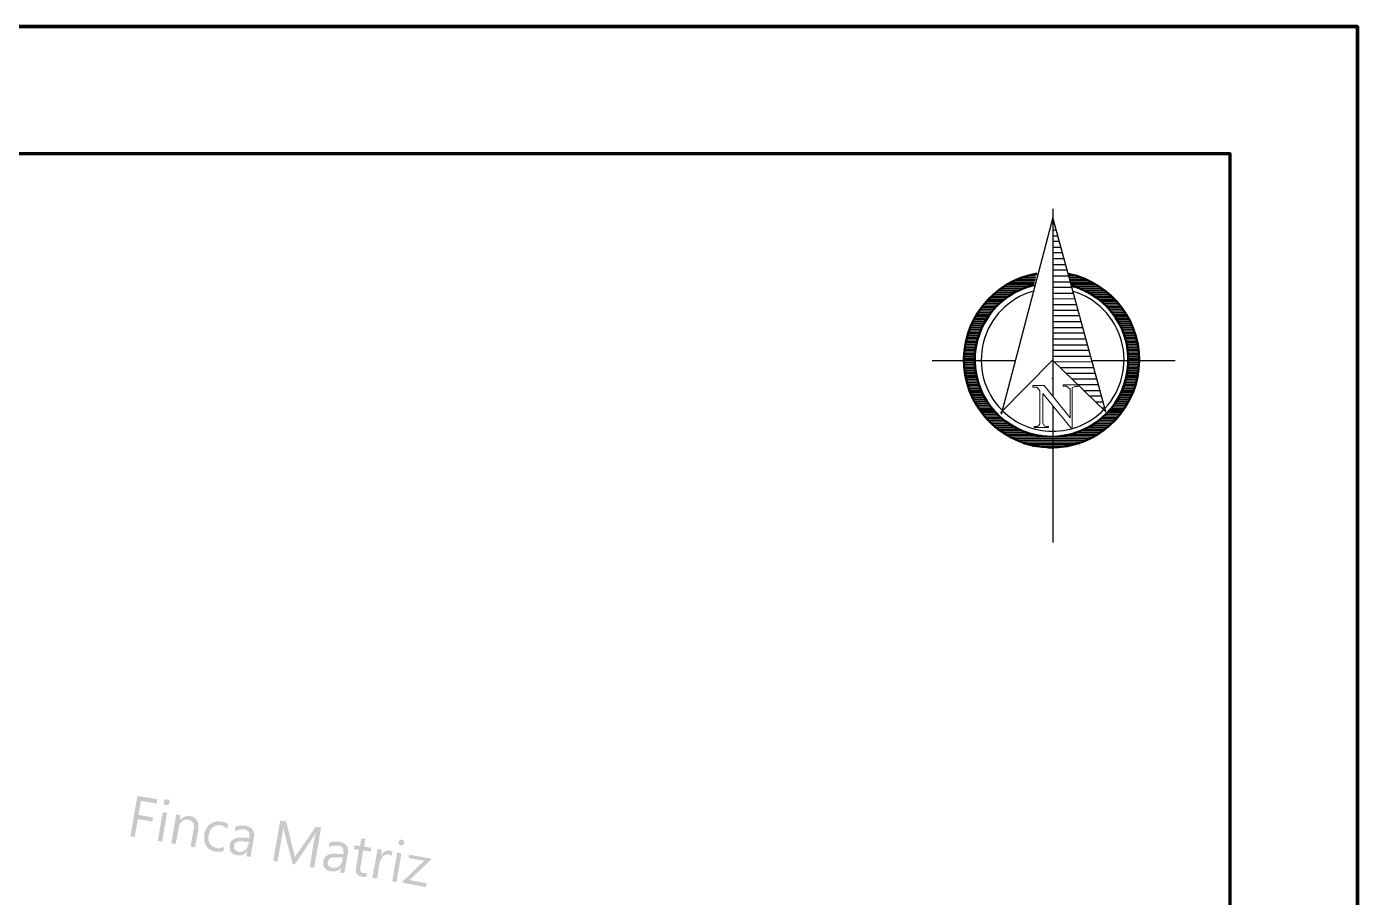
# Model space of a CAD drawing. Header units: millimetres. Extents: x 2402 to 2489, y 1845 to 1977.
# Drawn here: x 2446.82 to 2488.66, y 1949.22 to 1976.6 of the extents above; entities that cross this region are included whole.
import ezdxf

# ---------------------------------------------------------------- set-up
doc = ezdxf.new("R2010")
doc.units = ezdxf.units.MM
doc.layers.add('PDF_0', color=7, linetype='Continuous')

msp = doc.modelspace()

# ---------------------------------------------------------------- hatches: boundary and pattern name
at = {"layer": 'PDF_0', "transparency": 33554559}
for points in [[(2479.119, 1970.549), (2479.103, 1970.566), (2479.086, 1970.583), (2479.069, 1970.566), (2479.052, 1970.549), (2479.069, 1970.533), (2479.086, 1970.516), (2479.103, 1970.533)], [(2450.911, 1952.17), (2450.419, 1952.255), (2450.335, 1951.815), (2450.792, 1951.73), (2450.775, 1951.611), (2450.318, 1951.679), (2450.216, 1951.12), (2450.081, 1951.137), (2450.301, 1952.408), (2450.928, 1952.306)], [(2452.114, 1950.798), (2451.978, 1950.815), (2452.063, 1951.34), (2452.063, 1951.357), (2452.08, 1951.374), (2452.08, 1951.391), (2452.08, 1951.408), (2452.08, 1951.425), (2452.08, 1951.442), (2452.08, 1951.459), (2452.08, 1951.476), (2452.08, 1951.493), (2452.063, 1951.51), (2452.063, 1951.526), (2452.063, 1951.543), (2452.063, 1951.56), (2452.046, 1951.56), (2452.046, 1951.577), (2452.029, 1951.594), (2452.029, 1951.594), (2452.012, 1951.611), (2452.012, 1951.611), (2451.995, 1951.628), (2451.995, 1951.628), (2451.978, 1951.645), (2451.961, 1951.645), (2451.944, 1951.645), (2451.944, 1951.662), (2451.927, 1951.662), (2451.911, 1951.662), (2451.911, 1951.662), (2451.894, 1951.662), (2451.877, 1951.662), (2451.86, 1951.662), (2451.843, 1951.662), (2451.826, 1951.662), (2451.809, 1951.662), (2451.792, 1951.662), (2451.775, 1951.645), (2451.758, 1951.645), (2451.741, 1951.645), (2451.724, 1951.628), (2451.724, 1951.628), (2451.707, 1951.611), (2451.69, 1951.594), (2451.673, 1951.594), (2451.673, 1951.577), (2451.656, 1951.56), (2451.656, 1951.56), (2451.639, 1951.543), (2451.639, 1951.526), (2451.623, 1951.51), (2451.623, 1951.493), (2451.623, 1951.476), (2451.606, 1951.459), (2451.606, 1951.442), (2451.606, 1951.425), (2451.606, 1951.408), (2451.504, 1950.9), (2451.368, 1950.917), (2451.521, 1951.831), (2451.656, 1951.798), (2451.639, 1951.645), (2451.639, 1951.645), (2451.656, 1951.662), (2451.673, 1951.679), (2451.673, 1951.679), (2451.69, 1951.696), (2451.707, 1951.713), (2451.724, 1951.713), (2451.724, 1951.73), (2451.741, 1951.73), (2451.758, 1951.747), (2451.775, 1951.747), (2451.792, 1951.764), (2451.792, 1951.764), (2451.809, 1951.764), (2451.826, 1951.764), (2451.843, 1951.781), (2451.86, 1951.781), (2451.877, 1951.781), (2451.894, 1951.781), (2451.911, 1951.781), (2451.927, 1951.781), (2451.944, 1951.781), (2451.961, 1951.781), (2451.961, 1951.764), (2451.995, 1951.764), (2452.012, 1951.764), (2452.029, 1951.764), (2452.046, 1951.747), (2452.046, 1951.747), (2452.063, 1951.747), (2452.08, 1951.73), (2452.097, 1951.73), (2452.114, 1951.713), (2452.114, 1951.713), (2452.131, 1951.696), (2452.148, 1951.679), (2452.148, 1951.679), (2452.165, 1951.662), (2452.165, 1951.645), (2452.182, 1951.628), (2452.182, 1951.628), (2452.199, 1951.611), (2452.199, 1951.594), (2452.199, 1951.577), (2452.199, 1951.577), (2452.216, 1951.56), (2452.216, 1951.543), (2452.216, 1951.526), (2452.216, 1951.51), (2452.216, 1951.493), (2452.216, 1951.476), (2452.216, 1951.459), (2452.216, 1951.442), (2452.216, 1951.425), (2452.216, 1951.408), (2452.216, 1951.391), (2452.216, 1951.357), (2452.216, 1951.34)], [(2453.012, 1950.679), (2452.995, 1950.679), (2452.978, 1950.679), (2452.961, 1950.662), (2452.944, 1950.662), (2452.927, 1950.662), (2452.91, 1950.662), (2452.893, 1950.662), (2452.876, 1950.662), (2452.859, 1950.662), (2452.842, 1950.645), (2452.826, 1950.645), (2452.809, 1950.662), (2452.792, 1950.662), (2452.775, 1950.662), (2452.758, 1950.662), (2452.758, 1950.662), (2452.741, 1950.662), (2452.724, 1950.662), (2452.707, 1950.679), (2452.69, 1950.679), (2452.673, 1950.679), (2452.656, 1950.696), (2452.639, 1950.696), (2452.622, 1950.696), (2452.605, 1950.713), (2452.588, 1950.713), (2452.588, 1950.73), (2452.571, 1950.73), (2452.554, 1950.747), (2452.537, 1950.747), (2452.537, 1950.764), (2452.521, 1950.781), (2452.504, 1950.781), (2452.504, 1950.798), (2452.487, 1950.815), (2452.47, 1950.832), (2452.47, 1950.832), (2452.47, 1950.849), (2452.453, 1950.849), (2452.453, 1950.866), (2452.436, 1950.883), (2452.436, 1950.9), (2452.436, 1950.917), (2452.419, 1950.933), (2452.419, 1950.933), (2452.419, 1950.95), (2452.402, 1950.967), (2452.402, 1950.984), (2452.402, 1951.001), (2452.402, 1951.018), (2452.402, 1951.035), (2452.402, 1951.052), (2452.402, 1951.069), (2452.402, 1951.086), (2452.402, 1951.103), (2452.402, 1951.12), (2452.402, 1951.137), (2452.402, 1951.154), (2452.402, 1951.171), (2452.402, 1951.188), (2452.402, 1951.205), (2452.419, 1951.221), (2452.419, 1951.238), (2452.419, 1951.255), (2452.419, 1951.272), (2452.436, 1951.289), (2452.436, 1951.306), (2452.436, 1951.323), (2452.453, 1951.34), (2452.453, 1951.357), (2452.47, 1951.374), (2452.47, 1951.391), (2452.47, 1951.391), (2452.487, 1951.408), (2452.504, 1951.425), (2452.504, 1951.442), (2452.521, 1951.442), (2452.521, 1951.459), (2452.537, 1951.476), (2452.537, 1951.493), (2452.554, 1951.493), (2452.571, 1951.51), (2452.588, 1951.51), (2452.588, 1951.526), (2452.605, 1951.526), (2452.622, 1951.543), (2452.639, 1951.543), (2452.639, 1951.56), (2452.656, 1951.56), (2452.673, 1951.577), (2452.69, 1951.577), (2452.707, 1951.577), (2452.724, 1951.594), (2452.741, 1951.594), (2452.758, 1951.594), (2452.758, 1951.594), (2452.775, 1951.611), (2452.792, 1951.611), (2452.809, 1951.611), (2452.826, 1951.611), (2452.842, 1951.611), (2452.859, 1951.611), (2452.876, 1951.611), (2452.893, 1951.611), (2452.91, 1951.611), (2452.927, 1951.611), (2452.961, 1951.594), (2452.961, 1951.594), (2452.978, 1951.594), (2452.995, 1951.594), (2453.012, 1951.594), (2453.029, 1951.577), (2453.046, 1951.577), (2453.063, 1951.577), (2453.08, 1951.56), (2453.08, 1951.56), (2453.097, 1951.56), (2453.114, 1951.543), (2453.131, 1951.543), (2453.147, 1951.526), (2453.147, 1951.526), (2453.131, 1951.374), (2453.114, 1951.391), (2453.097, 1951.408), (2453.097, 1951.408), (2453.08, 1951.425), (2453.063, 1951.425), (2453.046, 1951.442), (2453.029, 1951.442), (2453.029, 1951.459), (2453.012, 1951.459), (2452.995, 1951.476), (2452.978, 1951.476), (2452.961, 1951.476), (2452.944, 1951.476), (2452.927, 1951.493), (2452.927, 1951.493), (2452.91, 1951.493), (2452.893, 1951.493), (2452.876, 1951.493), (2452.859, 1951.493), (2452.842, 1951.493), (2452.826, 1951.493), (2452.809, 1951.493), (2452.792, 1951.476), (2452.775, 1951.476), (2452.758, 1951.476), (2452.741, 1951.476), (2452.741, 1951.459), (2452.724, 1951.459), (2452.707, 1951.442), (2452.69, 1951.442), (2452.673, 1951.425), (2452.673, 1951.425), (2452.656, 1951.408), (2452.639, 1951.391), (2452.639, 1951.391), (2452.622, 1951.374), (2452.622, 1951.357), (2452.605, 1951.34), (2452.605, 1951.34), (2452.588, 1951.323), (2452.588, 1951.306), (2452.571, 1951.289), (2452.571, 1951.272), (2452.571, 1951.255), (2452.554, 1951.238), (2452.554, 1951.221), (2452.554, 1951.205), (2452.554, 1951.188), (2452.537, 1951.171), (2452.537, 1951.154), (2452.537, 1951.137), (2452.537, 1951.12), (2452.537, 1951.103), (2452.537, 1951.086), (2452.537, 1951.069), (2452.537, 1951.052), (2452.537, 1951.035), (2452.537, 1951.018), (2452.537, 1951.001), (2452.554, 1950.984), (2452.554, 1950.967), (2452.554, 1950.95), (2452.571, 1950.95), (2452.571, 1950.933), (2452.571, 1950.917), (2452.588, 1950.9), (2452.588, 1950.9), (2452.605, 1950.883), (2452.605, 1950.866), (2452.622, 1950.849), (2452.639, 1950.849), (2452.656, 1950.832), (2452.656, 1950.832), (2452.673, 1950.815), (2452.69, 1950.815), (2452.707, 1950.798), (2452.724, 1950.798), (2452.741, 1950.798), (2452.758, 1950.781), (2452.775, 1950.781), (2452.792, 1950.781), (2452.792, 1950.781), (2452.809, 1950.764), (2452.826, 1950.764), (2452.842, 1950.764), (2452.859, 1950.764), (2452.876, 1950.764), (2452.893, 1950.764), (2452.91, 1950.781), (2452.927, 1950.781), (2452.944, 1950.781), (2452.961, 1950.781), (2452.978, 1950.781), (2452.995, 1950.798), (2453.012, 1950.798), (2453.029, 1950.815), (2453.029, 1950.815)], [(2455.723, 1950.171), (2455.858, 1951.035), (2455.875, 1951.035), (2455.875, 1951.052), (2455.875, 1951.069), (2455.875, 1951.086), (2455.875, 1951.103), (2455.875, 1951.12), (2455.892, 1951.137), (2455.892, 1951.154), (2455.892, 1951.171), (2455.892, 1951.188), (2455.909, 1951.205), (2455.909, 1951.221), (2455.909, 1951.238), (2455.909, 1951.255), (2455.926, 1951.272), (2455.909, 1951.272), (2455.909, 1951.255), (2455.892, 1951.238), (2455.892, 1951.205), (2455.875, 1951.205), (2455.875, 1951.188), (2455.875, 1951.171), (2455.858, 1951.171), (2455.858, 1951.154), (2455.249, 1950.256), (2455.181, 1950.273), (2454.91, 1951.323), (2454.91, 1951.323), (2454.91, 1951.34), (2454.91, 1951.357), (2454.91, 1951.374), (2454.91, 1951.391), (2454.893, 1951.408), (2454.893, 1951.425), (2454.893, 1951.442), (2454.893, 1951.442), (2454.893, 1951.442), (2454.893, 1951.425), (2454.893, 1951.408), (2454.893, 1951.408), (2454.893, 1951.391), (2454.893, 1951.374), (2454.876, 1951.357), (2454.876, 1951.34), (2454.876, 1951.323), (2454.876, 1951.306), (2454.876, 1951.289), (2454.876, 1951.255), (2454.859, 1951.238), (2454.859, 1951.221), (2454.859, 1951.205), (2454.706, 1950.34), (2454.571, 1950.374), (2454.791, 1951.628), (2454.977, 1951.611), (2455.215, 1950.645), (2455.232, 1950.628), (2455.232, 1950.595), (2455.232, 1950.578), (2455.232, 1950.561), (2455.249, 1950.544), (2455.249, 1950.527), (2455.249, 1950.51), (2455.249, 1950.51), (2455.249, 1950.493), (2455.249, 1950.493), (2455.265, 1950.493), (2455.265, 1950.493), (2455.265, 1950.51), (2455.282, 1950.527), (2455.282, 1950.544), (2455.299, 1950.561), (2455.299, 1950.561), (2455.316, 1950.578), (2455.333, 1950.595), (2455.333, 1950.612), (2455.35, 1950.628), (2455.909, 1951.442), (2456.079, 1951.425), (2455.858, 1950.154)], [(2457.502, 1949.883), (2457.485, 1949.866), (2457.468, 1949.866), (2457.451, 1949.866), (2457.434, 1949.866), (2457.417, 1949.866), (2457.4, 1949.866), (2457.383, 1949.866), (2457.367, 1949.866), (2457.367, 1949.866), (2457.35, 1949.883), (2457.333, 1949.883), (2457.316, 1949.883), (2457.299, 1949.883), (2457.282, 1949.9), (2457.282, 1949.9), (2457.265, 1949.9), (2457.248, 1949.917), (2457.248, 1949.917), (2457.231, 1949.934), (2457.214, 1949.934), (2457.214, 1949.951), (2457.197, 1949.968), (2457.197, 1949.968), (2457.197, 1949.985), (2457.18, 1950.002), (2457.18, 1950.018), (2457.18, 1950.018), (2457.18, 1950.035), (2457.18, 1950.052), (2457.163, 1950.069), (2457.163, 1950.086), (2457.163, 1950.103), (2457.163, 1950.12), (2457.18, 1950.137), (2457.18, 1950.154), (2457.18, 1950.171), (2457.265, 1950.713), (2457.112, 1950.747), (2457.129, 1950.866), (2457.299, 1950.832), (2457.333, 1951.052), (2457.468, 1951.086), (2457.434, 1950.815), (2457.655, 1950.781), (2457.638, 1950.662), (2457.4, 1950.696), (2457.316, 1950.171), (2457.316, 1950.154), (2457.316, 1950.137), (2457.316, 1950.12), (2457.316, 1950.103), (2457.316, 1950.086), (2457.316, 1950.069), (2457.316, 1950.052), (2457.316, 1950.035), (2457.333, 1950.035), (2457.333, 1950.018), (2457.35, 1950.018), (2457.35, 1950.002), (2457.367, 1950.002), (2457.383, 1949.985), (2457.4, 1949.985), (2457.417, 1949.985), (2457.417, 1949.985), (2457.434, 1949.985), (2457.451, 1949.985), (2457.468, 1949.985), (2457.485, 1949.985), (2457.502, 1949.985), (2457.519, 1950.002), (2457.519, 1950.002)], [(2458.298, 1950.527), (2458.281, 1950.527), (2458.265, 1950.544), (2458.265, 1950.544), (2458.248, 1950.544), (2458.231, 1950.561), (2458.214, 1950.561), (2458.18, 1950.561), (2458.18, 1950.561), (2458.163, 1950.578), (2458.146, 1950.561), (2458.129, 1950.561), (2458.112, 1950.561), (2458.095, 1950.561), (2458.078, 1950.544), (2458.061, 1950.544), (2458.061, 1950.544), (2458.044, 1950.527), (2458.027, 1950.51), (2458.01, 1950.51), (2458.01, 1950.493), (2457.993, 1950.476), (2457.993, 1950.476), (2457.977, 1950.459), (2457.977, 1950.442), (2457.96, 1950.425), (2457.96, 1950.408), (2457.943, 1950.391), (2457.943, 1950.391), (2457.943, 1950.374), (2457.926, 1950.357), (2457.926, 1950.34), (2457.926, 1950.323), (2457.909, 1950.29), (2457.909, 1950.273), (2457.909, 1950.273), (2457.841, 1949.815), (2457.688, 1949.832), (2457.858, 1950.747), (2457.993, 1950.713), (2457.96, 1950.527), (2457.96, 1950.527), (2457.977, 1950.544), (2457.977, 1950.561), (2457.993, 1950.578), (2457.993, 1950.595), (2458.01, 1950.595), (2458.027, 1950.612), (2458.027, 1950.628), (2458.044, 1950.628), (2458.061, 1950.645), (2458.061, 1950.645), (2458.078, 1950.662), (2458.095, 1950.662), (2458.112, 1950.679), (2458.129, 1950.679), (2458.146, 1950.679), (2458.163, 1950.696), (2458.18, 1950.696), (2458.197, 1950.696), (2458.214, 1950.696), (2458.231, 1950.696), (2458.231, 1950.696), (2458.248, 1950.679), (2458.265, 1950.679), (2458.281, 1950.679), (2458.298, 1950.679), (2458.315, 1950.662), (2458.315, 1950.662)], [(2459.366, 1949.544), (2458.637, 1949.68), (2458.637, 1949.713), (2459.315, 1950.374), (2458.824, 1950.459), (2458.841, 1950.561), (2459.535, 1950.442), (2459.535, 1950.408), (2458.858, 1949.764), (2459.4, 1949.663)]]:
    msp.add_hatch(color=256, dxfattribs=at).paths.add_polyline_path(points)
h = msp.add_hatch(color=256, dxfattribs=at)
h.paths.add_polyline_path([(2451.131, 1952.221), (2451.131, 1952.238), (2451.148, 1952.255), (2451.148, 1952.272), (2451.165, 1952.289), (2451.165, 1952.289), (2451.182, 1952.289), (2451.199, 1952.306), (2451.216, 1952.306), (2451.233, 1952.306), (2451.233, 1952.306), (2451.25, 1952.306), (2451.267, 1952.289), (2451.284, 1952.289), (2451.284, 1952.272), (2451.301, 1952.272), (2451.301, 1952.255), (2451.318, 1952.238), (2451.318, 1952.221), (2451.318, 1952.204), (2451.318, 1952.204), (2451.301, 1952.187), (2451.301, 1952.17), (2451.284, 1952.153), (2451.284, 1952.136), (2451.267, 1952.136), (2451.267, 1952.136), (2451.25, 1952.12), (2451.233, 1952.12), (2451.216, 1952.12), (2451.199, 1952.12), (2451.182, 1952.12), (2451.165, 1952.136), (2451.165, 1952.136), (2451.148, 1952.153), (2451.148, 1952.153), (2451.131, 1952.17), (2451.131, 1952.187), (2451.131, 1952.204), (2451.131, 1952.221), (2451.131, 1952.221)], flags=0)
h.paths.add_polyline_path([(2450.945, 1951.001), (2451.097, 1951.899), (2451.233, 1951.882), (2451.08, 1950.967)], flags=0)
h = msp.add_hatch(color=256, dxfattribs=at)
h.paths.add_polyline_path([(2453.385, 1951.442), (2453.402, 1951.442), (2453.419, 1951.459), (2453.436, 1951.459), (2453.452, 1951.459), (2453.469, 1951.459), (2453.486, 1951.476), (2453.503, 1951.476), (2453.52, 1951.476), (2453.537, 1951.476), (2453.554, 1951.476), (2453.571, 1951.476), (2453.588, 1951.476), (2453.605, 1951.476), (2453.622, 1951.476), (2453.639, 1951.476), (2453.656, 1951.476), (2453.673, 1951.476), (2453.69, 1951.476), (2453.707, 1951.476), (2453.707, 1951.476), (2453.724, 1951.476), (2453.74, 1951.459), (2453.757, 1951.459), (2453.774, 1951.459), (2453.791, 1951.459), (2453.808, 1951.442), (2453.825, 1951.442), (2453.825, 1951.425), (2453.842, 1951.425), (2453.859, 1951.425), (2453.876, 1951.408), (2453.876, 1951.408), (2453.893, 1951.391), (2453.893, 1951.391), (2453.91, 1951.374), (2453.91, 1951.357), (2453.927, 1951.357), (2453.927, 1951.34), (2453.944, 1951.323), (2453.944, 1951.323), (2453.944, 1951.306), (2453.961, 1951.289), (2453.961, 1951.272), (2453.961, 1951.272), (2453.961, 1951.255), (2453.978, 1951.238), (2453.978, 1951.222), (2453.978, 1951.205), (2453.978, 1951.188), (2453.978, 1951.171), (2453.978, 1951.154), (2453.978, 1951.137), (2453.978, 1951.12), (2453.961, 1951.103), (2453.961, 1951.086), (2453.961, 1951.086), (2453.859, 1950.493), (2453.724, 1950.51), (2453.757, 1950.662), (2453.74, 1950.662), (2453.74, 1950.645), (2453.724, 1950.629), (2453.707, 1950.629), (2453.707, 1950.612), (2453.69, 1950.595), (2453.673, 1950.595), (2453.656, 1950.578), (2453.639, 1950.578), (2453.639, 1950.561), (2453.622, 1950.561), (2453.605, 1950.561), (2453.588, 1950.544), (2453.571, 1950.544), (2453.554, 1950.544), (2453.537, 1950.544), (2453.52, 1950.544), (2453.52, 1950.544), (2453.503, 1950.544), (2453.486, 1950.544), (2453.469, 1950.544), (2453.452, 1950.544), (2453.436, 1950.544), (2453.419, 1950.544), (2453.402, 1950.544), (2453.385, 1950.561), (2453.368, 1950.561), (2453.351, 1950.561), (2453.334, 1950.578), (2453.317, 1950.578), (2453.317, 1950.595), (2453.3, 1950.595), (2453.283, 1950.612), (2453.266, 1950.612), (2453.266, 1950.629), (2453.249, 1950.645), (2453.249, 1950.645), (2453.232, 1950.662), (2453.232, 1950.679), (2453.215, 1950.696), (2453.215, 1950.713), (2453.198, 1950.73), (2453.198, 1950.73), (2453.198, 1950.747), (2453.198, 1950.764), (2453.198, 1950.781), (2453.198, 1950.798), (2453.198, 1950.815), (2453.198, 1950.832), (2453.198, 1950.849), (2453.198, 1950.866), (2453.198, 1950.883), (2453.215, 1950.9), (2453.215, 1950.917), (2453.215, 1950.933), (2453.232, 1950.95), (2453.232, 1950.95), (2453.232, 1950.967), (2453.249, 1950.984), (2453.249, 1950.984), (2453.266, 1951.001), (2453.266, 1951.018), (2453.283, 1951.018), (2453.3, 1951.035), (2453.3, 1951.035), (2453.317, 1951.052), (2453.334, 1951.052), (2453.334, 1951.069), (2453.351, 1951.069), (2453.368, 1951.069), (2453.385, 1951.069), (2453.402, 1951.086), (2453.419, 1951.086), (2453.436, 1951.086), (2453.452, 1951.086), (2453.469, 1951.086), (2453.486, 1951.103), (2453.503, 1951.103), (2453.52, 1951.103), (2453.537, 1951.103), (2453.537, 1951.103), (2453.825, 1951.086), (2453.825, 1951.103), (2453.825, 1951.137), (2453.825, 1951.154), (2453.825, 1951.171), (2453.825, 1951.188), (2453.825, 1951.205), (2453.825, 1951.222), (2453.825, 1951.222), (2453.825, 1951.238), (2453.808, 1951.255), (2453.808, 1951.272), (2453.808, 1951.272), (2453.791, 1951.289), (2453.791, 1951.306), (2453.774, 1951.306), (2453.774, 1951.323), (2453.757, 1951.323), (2453.74, 1951.34), (2453.74, 1951.34), (2453.724, 1951.34), (2453.707, 1951.357), (2453.69, 1951.357), (2453.673, 1951.357), (2453.656, 1951.357), (2453.639, 1951.357), (2453.622, 1951.357), (2453.605, 1951.357), (2453.588, 1951.357), (2453.571, 1951.357), (2453.554, 1951.357), (2453.554, 1951.357), (2453.537, 1951.357), (2453.52, 1951.357), (2453.503, 1951.357), (2453.486, 1951.34), (2453.469, 1951.34), (2453.452, 1951.34), (2453.436, 1951.323), (2453.419, 1951.323), (2453.402, 1951.323), (2453.385, 1951.306), (2453.368, 1951.306), (2453.368, 1951.289)], flags=0)
h.paths.add_polyline_path([(2453.571, 1950.984), (2453.554, 1950.984), (2453.537, 1950.984), (2453.52, 1950.984), (2453.503, 1950.984), (2453.486, 1950.984), (2453.469, 1950.984), (2453.452, 1950.967), (2453.436, 1950.967), (2453.419, 1950.967), (2453.419, 1950.95), (2453.402, 1950.95), (2453.402, 1950.95), (2453.385, 1950.933), (2453.368, 1950.933), (2453.368, 1950.917), (2453.351, 1950.9), (2453.351, 1950.883), (2453.351, 1950.866), (2453.351, 1950.849), (2453.334, 1950.832), (2453.334, 1950.815), (2453.334, 1950.798), (2453.334, 1950.781), (2453.351, 1950.781), (2453.351, 1950.764), (2453.351, 1950.747), (2453.368, 1950.73), (2453.368, 1950.713), (2453.385, 1950.713), (2453.385, 1950.696), (2453.402, 1950.696), (2453.419, 1950.679), (2453.436, 1950.679), (2453.452, 1950.662), (2453.469, 1950.662), (2453.486, 1950.662), (2453.486, 1950.662), (2453.503, 1950.645), (2453.52, 1950.645), (2453.537, 1950.645), (2453.554, 1950.645), (2453.571, 1950.662), (2453.588, 1950.662), (2453.605, 1950.662), (2453.622, 1950.662), (2453.639, 1950.679), (2453.656, 1950.679), (2453.656, 1950.696), (2453.673, 1950.696), (2453.69, 1950.696), (2453.69, 1950.713), (2453.707, 1950.73), (2453.724, 1950.73), (2453.724, 1950.747), (2453.74, 1950.764), (2453.757, 1950.781), (2453.757, 1950.781), (2453.757, 1950.798), (2453.774, 1950.815), (2453.774, 1950.832), (2453.774, 1950.849), (2453.791, 1950.866), (2453.791, 1950.883), (2453.808, 1950.967)], flags=0)
h = msp.add_hatch(color=256, dxfattribs=at)
h.paths.add_polyline_path([(2458.519, 1950.967), (2458.519, 1950.984), (2458.519, 1950.984), (2458.536, 1951.001), (2458.536, 1951.018), (2458.553, 1951.018), (2458.57, 1951.035), (2458.586, 1951.035), (2458.586, 1951.035), (2458.603, 1951.035), (2458.62, 1951.035), (2458.637, 1951.035), (2458.654, 1951.018), (2458.654, 1951.018), (2458.671, 1951.001), (2458.671, 1951.001), (2458.688, 1950.984), (2458.688, 1950.967), (2458.688, 1950.95), (2458.688, 1950.933), (2458.688, 1950.933), (2458.688, 1950.917), (2458.688, 1950.9), (2458.671, 1950.883), (2458.654, 1950.866), (2458.654, 1950.866), (2458.637, 1950.866), (2458.62, 1950.849), (2458.603, 1950.849), (2458.586, 1950.849), (2458.586, 1950.849), (2458.57, 1950.866), (2458.553, 1950.866), (2458.536, 1950.883), (2458.536, 1950.883), (2458.519, 1950.9), (2458.519, 1950.9), (2458.519, 1950.917), (2458.519, 1950.933), (2458.519, 1950.95), (2458.519, 1950.967)], flags=0)
h.paths.add_polyline_path([(2458.315, 1949.73), (2458.468, 1950.628), (2458.603, 1950.612), (2458.451, 1949.697)], flags=0)
h = msp.add_hatch(color=256, dxfattribs=at)
h.paths.add_polyline_path([(2456.333, 1950.933), (2456.35, 1950.933), (2456.367, 1950.95), (2456.384, 1950.95), (2456.401, 1950.95), (2456.418, 1950.95), (2456.435, 1950.967), (2456.452, 1950.967), (2456.468, 1950.967), (2456.485, 1950.967), (2456.502, 1950.967), (2456.519, 1950.967), (2456.536, 1950.967), (2456.553, 1950.967), (2456.57, 1950.967), (2456.587, 1950.967), (2456.604, 1950.967), (2456.621, 1950.967), (2456.638, 1950.967), (2456.655, 1950.967), (2456.655, 1950.967), (2456.672, 1950.967), (2456.689, 1950.95), (2456.706, 1950.95), (2456.723, 1950.95), (2456.74, 1950.95), (2456.757, 1950.933), (2456.773, 1950.933), (2456.79, 1950.933), (2456.79, 1950.917), (2456.807, 1950.917), (2456.824, 1950.9), (2456.824, 1950.9), (2456.841, 1950.883), (2456.858, 1950.883), (2456.858, 1950.866), (2456.875, 1950.866), (2456.875, 1950.849), (2456.875, 1950.832), (2456.892, 1950.832), (2456.892, 1950.815), (2456.909, 1950.798), (2456.909, 1950.781), (2456.909, 1950.781), (2456.909, 1950.764), (2456.926, 1950.747), (2456.926, 1950.73), (2456.926, 1950.713), (2456.926, 1950.696), (2456.926, 1950.679), (2456.926, 1950.662), (2456.926, 1950.645), (2456.926, 1950.628), (2456.926, 1950.612), (2456.926, 1950.595), (2456.909, 1950.578), (2456.909, 1950.578), (2456.807, 1949.985), (2456.672, 1950.002), (2456.706, 1950.154), (2456.689, 1950.154), (2456.689, 1950.137), (2456.672, 1950.12), (2456.655, 1950.12), (2456.655, 1950.103), (2456.638, 1950.086), (2456.621, 1950.086), (2456.604, 1950.069), (2456.604, 1950.069), (2456.587, 1950.052), (2456.57, 1950.052), (2456.553, 1950.052), (2456.536, 1950.035), (2456.519, 1950.035), (2456.502, 1950.035), (2456.502, 1950.035), (2456.485, 1950.035), (2456.468, 1950.035), (2456.452, 1950.035), (2456.435, 1950.035), (2456.418, 1950.035), (2456.401, 1950.035), (2456.384, 1950.035), (2456.367, 1950.035), (2456.35, 1950.052), (2456.333, 1950.052), (2456.316, 1950.052), (2456.299, 1950.069), (2456.282, 1950.069), (2456.282, 1950.069), (2456.265, 1950.086), (2456.248, 1950.086), (2456.231, 1950.103), (2456.231, 1950.12), (2456.214, 1950.12), (2456.197, 1950.137), (2456.197, 1950.137), (2456.18, 1950.154), (2456.18, 1950.171), (2456.163, 1950.188), (2456.163, 1950.205), (2456.147, 1950.222), (2456.147, 1950.239), (2456.147, 1950.239), (2456.147, 1950.256), (2456.147, 1950.273), (2456.147, 1950.29), (2456.147, 1950.307), (2456.147, 1950.323), (2456.147, 1950.34), (2456.147, 1950.357), (2456.147, 1950.374), (2456.163, 1950.391), (2456.163, 1950.408), (2456.163, 1950.425), (2456.18, 1950.442), (2456.18, 1950.442), (2456.18, 1950.459), (2456.197, 1950.476), (2456.197, 1950.493), (2456.214, 1950.493), (2456.214, 1950.51), (2456.231, 1950.51), (2456.248, 1950.527), (2456.248, 1950.527), (2456.265, 1950.544), (2456.282, 1950.544), (2456.299, 1950.561), (2456.299, 1950.561), (2456.316, 1950.561), (2456.333, 1950.578), (2456.35, 1950.578), (2456.367, 1950.578), (2456.384, 1950.578), (2456.401, 1950.578), (2456.418, 1950.595), (2456.435, 1950.595), (2456.452, 1950.595), (2456.468, 1950.595), (2456.485, 1950.595), (2456.502, 1950.595), (2456.773, 1950.578), (2456.773, 1950.595), (2456.773, 1950.628), (2456.773, 1950.645), (2456.773, 1950.662), (2456.773, 1950.679), (2456.773, 1950.696), (2456.773, 1950.713), (2456.773, 1950.73), (2456.773, 1950.73), (2456.773, 1950.747), (2456.757, 1950.764), (2456.757, 1950.781), (2456.74, 1950.781), (2456.74, 1950.798), (2456.723, 1950.798), (2456.723, 1950.815), (2456.706, 1950.815), (2456.689, 1950.832), (2456.689, 1950.832), (2456.672, 1950.832), (2456.655, 1950.849), (2456.638, 1950.849), (2456.621, 1950.849), (2456.604, 1950.849), (2456.587, 1950.849), (2456.57, 1950.849), (2456.553, 1950.849), (2456.536, 1950.849), (2456.536, 1950.849), (2456.519, 1950.849), (2456.502, 1950.849), (2456.485, 1950.849), (2456.468, 1950.849), (2456.452, 1950.849), (2456.435, 1950.849), (2456.418, 1950.832), (2456.401, 1950.832), (2456.384, 1950.832), (2456.367, 1950.815), (2456.35, 1950.815), (2456.333, 1950.798), (2456.316, 1950.798), (2456.316, 1950.781)], flags=0)
h.paths.add_polyline_path([(2456.536, 1950.476), (2456.502, 1950.476), (2456.485, 1950.476), (2456.468, 1950.476), (2456.452, 1950.476), (2456.435, 1950.476), (2456.418, 1950.476), (2456.401, 1950.459), (2456.384, 1950.459), (2456.367, 1950.459), (2456.367, 1950.459), (2456.35, 1950.442), (2456.35, 1950.442), (2456.333, 1950.425), (2456.333, 1950.425), (2456.316, 1950.408), (2456.316, 1950.391), (2456.299, 1950.374), (2456.299, 1950.357), (2456.299, 1950.34), (2456.299, 1950.34), (2456.282, 1950.307), (2456.282, 1950.29), (2456.282, 1950.29), (2456.299, 1950.273), (2456.299, 1950.256), (2456.299, 1950.239), (2456.316, 1950.222), (2456.316, 1950.205), (2456.333, 1950.205), (2456.35, 1950.188), (2456.35, 1950.188), (2456.367, 1950.171), (2456.384, 1950.171), (2456.401, 1950.154), (2456.418, 1950.154), (2456.435, 1950.154), (2456.435, 1950.154), (2456.452, 1950.154), (2456.468, 1950.137), (2456.485, 1950.137), (2456.502, 1950.154), (2456.519, 1950.154), (2456.536, 1950.154), (2456.553, 1950.154), (2456.57, 1950.154), (2456.587, 1950.171), (2456.604, 1950.171), (2456.621, 1950.188), (2456.621, 1950.188), (2456.638, 1950.188), (2456.655, 1950.205), (2456.655, 1950.222), (2456.672, 1950.222), (2456.689, 1950.239), (2456.689, 1950.256), (2456.706, 1950.273), (2456.706, 1950.273), (2456.723, 1950.29), (2456.723, 1950.307), (2456.723, 1950.323), (2456.74, 1950.34), (2456.74, 1950.357), (2456.74, 1950.374), (2456.757, 1950.476)], flags=0)

# ---------------------------------------------------------------- linework, layer by layer
at = {"layer": 'PDF_0', "lineweight": 100}
for points in [[(2402.282, 1844.644), (2402.282, 1976.598), (2488.659, 1976.598), (2488.659, 1844.644), (2402.282, 1844.644), (2488.659, 1844.644), (2488.659, 1976.598), (2402.282, 1976.598)], [(2414.277, 1972.6), (2414.277, 1848.642), (2484.66, 1848.642), (2484.66, 1972.6)]]:
    msp.add_lwpolyline(points, close=True, dxfattribs=at)
at = {"layer": 'PDF_0', "lineweight": 30}
for points in [[(2479.086, 1970.871), (2479.086, 1964.975)], [(2477.442, 1964.45), (2479.069, 1966.11), (2480.746, 1964.484), (2479.086, 1970.6), (2477.459, 1964.399)], [(2477.883, 1966.093), (2475.29, 1966.093)], [(2482.932, 1966.093), (2480.306, 1966.093)], [(2479.086, 1964.67), (2479.086, 1960.383)]]:
    msp.add_lwpolyline(points, dxfattribs=at)
at = {"layer": 'PDF_0', "lineweight": 25}
for points in [[(2479.136, 1970.38), (2479.086, 1970.38)], [(2479.187, 1970.194), (2479.086, 1970.194)], [(2479.238, 1970.007), (2479.086, 1970.007)], [(2479.289, 1969.838), (2479.086, 1969.838)], [(2479.34, 1969.651), (2479.086, 1969.651)], [(2479.391, 1969.482), (2479.086, 1969.482)], [(2479.441, 1969.296), (2479.086, 1969.296)], [(2479.492, 1969.109), (2479.086, 1969.109)], [(2478.526, 1968.601), (2477.883, 1968.601)], [(2478.543, 1968.652), (2477.984, 1968.652)], [(2478.543, 1968.703), (2478.12, 1968.703)], [(2478.56, 1968.753), (2478.255, 1968.753)], [(2478.577, 1968.804), (2478.442, 1968.804)], [(2479.526, 1968.94), (2479.086, 1968.94)], [(2479.831, 1968.753), (2479.577, 1968.753), (2479.086, 1968.753)], [(2479.628, 1968.567), (2479.086, 1968.567)], [(2479.645, 1968.804), (2479.577, 1968.804)], [(2479.967, 1968.703), (2479.594, 1968.703)], [(2480.102, 1968.652), (2479.611, 1968.652)], [(2480.204, 1968.601), (2479.628, 1968.601)], [(2477.815, 1968.177), (2477.222, 1968.177)], [(2477.9, 1968.228), (2477.273, 1968.228)], [(2477.984, 1968.279), (2477.34, 1968.279)], [(2478.103, 1968.313), (2477.408, 1968.313)], [(2478.221, 1968.364), (2477.459, 1968.364)], [(2478.357, 1968.415), (2477.544, 1968.415)], [(2478.493, 1968.465), (2477.612, 1968.465)], [(2478.493, 1968.516), (2477.696, 1968.516)], [(2478.51, 1968.55), (2477.781, 1968.55)], [(2479.679, 1968.398), (2479.086, 1968.398)], [(2479.729, 1968.211), (2479.086, 1968.211)], [(2480.306, 1968.55), (2479.628, 1968.55)], [(2480.39, 1968.516), (2479.645, 1968.516)], [(2480.475, 1968.465), (2479.662, 1968.465)], [(2480.543, 1968.415), (2479.729, 1968.415)], [(2480.61, 1968.364), (2479.865, 1968.364)], [(2480.678, 1968.313), (2479.984, 1968.313)], [(2480.746, 1968.279), (2480.085, 1968.279)], [(2480.814, 1968.228), (2480.187, 1968.228)], [(2480.865, 1968.177), (2480.272, 1968.177)], [(2477.273, 1967.754), (2476.832, 1967.754)], [(2477.323, 1967.788), (2476.866, 1967.788)], [(2477.374, 1967.839), (2476.9, 1967.839)], [(2477.425, 1967.889), (2476.934, 1967.889)], [(2477.476, 1967.94), (2476.985, 1967.94)], [(2477.544, 1967.991), (2477.019, 1967.991)], [(2477.595, 1968.025), (2477.069, 1968.025)], [(2477.662, 1968.076), (2477.12, 1968.076)], [(2477.73, 1968.127), (2477.171, 1968.127)], [(2479.78, 1968.025), (2479.086, 1968.042)], [(2479.831, 1967.855), (2479.086, 1967.855)], [(2480.915, 1968.127), (2480.356, 1968.127)], [(2480.966, 1968.076), (2480.424, 1968.076)], [(2481.017, 1968.025), (2480.492, 1968.025)], [(2481.068, 1967.991), (2480.543, 1967.991)], [(2481.102, 1967.94), (2480.61, 1967.94)], [(2481.153, 1967.889), (2480.661, 1967.889)], [(2481.187, 1967.839), (2480.712, 1967.839)], [(2481.22, 1967.788), (2480.763, 1967.788)], [(2481.254, 1967.754), (2480.797, 1967.754)], [(2476.968, 1967.313), (2476.561, 1967.313)], [(2476.985, 1967.364), (2476.595, 1967.364)], [(2477.019, 1967.415), (2476.612, 1967.415)], [(2477.052, 1967.466), (2476.646, 1967.466)], [(2477.086, 1967.5), (2476.663, 1967.5)], [(2477.12, 1967.551), (2476.697, 1967.551)], [(2477.154, 1967.601), (2476.73, 1967.601)], [(2477.188, 1967.652), (2476.764, 1967.652)], [(2477.239, 1967.703), (2476.798, 1967.703)], [(2479.882, 1967.669), (2479.086, 1967.669)], [(2479.933, 1967.5), (2479.086, 1967.5)], [(2479.984, 1967.313), (2479.086, 1967.313)], [(2481.288, 1967.703), (2480.848, 1967.703)], [(2481.322, 1967.652), (2480.882, 1967.652)], [(2481.356, 1967.601), (2480.932, 1967.601)], [(2481.39, 1967.551), (2480.966, 1967.551)], [(2481.424, 1967.5), (2481, 1967.5)], [(2481.441, 1967.466), (2481.034, 1967.466)], [(2481.475, 1967.415), (2481.068, 1967.415)], [(2481.492, 1967.364), (2481.102, 1967.364)], [(2481.525, 1967.313), (2481.119, 1967.313)], [(2476.764, 1966.89), (2476.392, 1966.89)], [(2476.781, 1966.941), (2476.409, 1966.941)], [(2476.798, 1966.974), (2476.425, 1966.974)], [(2476.815, 1967.025), (2476.442, 1967.025)], [(2476.832, 1967.076), (2476.459, 1967.076)], [(2476.866, 1967.127), (2476.476, 1967.127)], [(2476.883, 1967.178), (2476.493, 1967.178)], [(2476.917, 1967.212), (2476.527, 1967.212)], [(2476.934, 1967.262), (2476.544, 1967.262)], [(2480.017, 1967.127), (2479.086, 1967.127)], [(2480.068, 1966.958), (2479.086, 1966.958)], [(2481.542, 1967.262), (2481.153, 1967.262)], [(2481.559, 1967.212), (2481.17, 1967.212)], [(2481.593, 1967.178), (2481.204, 1967.178)], [(2481.61, 1967.127), (2481.22, 1967.127)], [(2481.627, 1967.076), (2481.237, 1967.076)], [(2481.644, 1967.025), (2481.271, 1967.025)], [(2481.661, 1966.974), (2481.288, 1966.974)], [(2481.678, 1966.941), (2481.305, 1966.941)], [(2481.695, 1966.89), (2481.322, 1966.89)], [(2476.663, 1966.5), (2476.307, 1966.5)], [(2476.68, 1966.602), (2476.324, 1966.602)], [(2476.68, 1966.551), (2476.324, 1966.551)], [(2476.714, 1966.686), (2476.341, 1966.686)], [(2476.697, 1966.653), (2476.341, 1966.653)], [(2476.714, 1966.737), (2476.358, 1966.737)], [(2476.73, 1966.788), (2476.375, 1966.788)], [(2476.747, 1966.839), (2476.392, 1966.839)], [(2480.119, 1966.771), (2479.086, 1966.771)], [(2480.17, 1966.585), (2479.086, 1966.585)], [(2481.695, 1966.839), (2481.339, 1966.839)], [(2481.712, 1966.788), (2481.356, 1966.788)], [(2481.729, 1966.737), (2481.373, 1966.737)], [(2481.729, 1966.686), (2481.373, 1966.686)], [(2481.746, 1966.653), (2481.39, 1966.653)], [(2481.763, 1966.602), (2481.407, 1966.602)], [(2481.763, 1966.551), (2481.407, 1966.551)], [(2481.763, 1966.5), (2481.424, 1966.5)], [(2476.646, 1966.364), (2476.29, 1966.364)], [(2476.646, 1966.314), (2476.29, 1966.314)], [(2476.646, 1966.263), (2476.29, 1966.263)], [(2476.629, 1966.212), (2476.29, 1966.212)], [(2476.629, 1966.161), (2476.29, 1966.161)], [(2476.629, 1966.127), (2476.29, 1966.127)], [(2476.629, 1966.076), (2476.29, 1966.076)], [(2476.663, 1966.449), (2476.307, 1966.449)], [(2476.646, 1966.415), (2476.307, 1966.415)], [(2480.221, 1966.415), (2479.086, 1966.415)], [(2480.272, 1966.229), (2479.086, 1966.229)], [(2480.322, 1966.043), (2479.119, 1966.06)], [(2481.78, 1966.449), (2481.424, 1966.449)], [(2481.78, 1966.415), (2481.424, 1966.415)], [(2481.797, 1966.364), (2481.441, 1966.364)], [(2481.797, 1966.314), (2481.441, 1966.314)], [(2481.797, 1966.263), (2481.441, 1966.263)], [(2481.797, 1966.212), (2481.441, 1966.212)], [(2481.797, 1966.161), (2481.458, 1966.161)], [(2481.797, 1966.127), (2481.458, 1966.127)], [(2481.797, 1966.076), (2481.458, 1966.076)], [(2476.629, 1966.026), (2476.29, 1966.026)], [(2476.646, 1965.975), (2476.29, 1965.975)], [(2476.646, 1965.924), (2476.29, 1965.924)], [(2476.646, 1965.873), (2476.29, 1965.873)], [(2476.646, 1965.839), (2476.307, 1965.839)], [(2476.663, 1965.788), (2476.307, 1965.788)], [(2476.663, 1965.738), (2476.307, 1965.738)], [(2476.663, 1965.687), (2476.324, 1965.687)], [(2476.68, 1965.636), (2476.324, 1965.636)], [(2480.373, 1965.873), (2479.306, 1965.873)], [(2480.424, 1965.687), (2479.492, 1965.687)], [(2481.763, 1965.687), (2481.407, 1965.687)], [(2481.763, 1965.636), (2481.407, 1965.636)], [(2481.78, 1965.788), (2481.424, 1965.788)], [(2481.78, 1965.738), (2481.424, 1965.738)], [(2481.797, 1966.026), (2481.441, 1966.026)], [(2481.797, 1965.975), (2481.441, 1965.975)], [(2481.797, 1965.924), (2481.441, 1965.924)], [(2481.797, 1965.873), (2481.441, 1965.873)], [(2481.78, 1965.839), (2481.441, 1965.839)], [(2476.697, 1965.602), (2476.341, 1965.602)], [(2476.697, 1965.551), (2476.341, 1965.551)], [(2476.714, 1965.5), (2476.358, 1965.5)], [(2476.73, 1965.45), (2476.358, 1965.45)], [(2476.73, 1965.399), (2476.375, 1965.399)], [(2476.747, 1965.348), (2476.392, 1965.348)], [(2476.764, 1965.314), (2476.409, 1965.314)], [(2476.781, 1965.263), (2476.425, 1965.263)], [(2476.798, 1965.212), (2476.425, 1965.212)], [(2480.475, 1965.517), (2479.679, 1965.517)], [(2480.509, 1965.331), (2479.865, 1965.331)], [(2481.644, 1965.212), (2481.271, 1965.212)], [(2481.661, 1965.263), (2481.305, 1965.263)], [(2481.678, 1965.314), (2481.322, 1965.314)], [(2481.712, 1965.399), (2481.339, 1965.399)], [(2481.695, 1965.348), (2481.339, 1965.348)], [(2481.729, 1965.45), (2481.356, 1965.45)], [(2481.729, 1965.5), (2481.373, 1965.5)], [(2481.746, 1965.602), (2481.39, 1965.602)], [(2481.746, 1965.551), (2481.39, 1965.551)], [(2476.832, 1965.162), (2476.442, 1965.162)], [(2476.849, 1965.111), (2476.476, 1965.111)], [(2476.866, 1965.077), (2476.493, 1965.077)], [(2476.9, 1965.026), (2476.51, 1965.026)], [(2476.917, 1964.975), (2476.527, 1964.975)], [(2476.951, 1964.924), (2476.544, 1964.924)], [(2476.968, 1964.873), (2476.578, 1964.873)], [(2477.002, 1964.823), (2476.595, 1964.823)], [(2480.56, 1965.145), (2480.051, 1965.145)], [(2480.61, 1964.975), (2480.238, 1964.975)], [(2481.492, 1964.823), (2481.085, 1964.823)], [(2481.508, 1964.873), (2481.119, 1964.873)], [(2481.542, 1964.924), (2481.136, 1964.924)], [(2481.559, 1964.975), (2481.17, 1964.975)], [(2481.576, 1965.026), (2481.187, 1965.026)], [(2481.593, 1965.077), (2481.22, 1965.077)], [(2481.61, 1965.111), (2481.237, 1965.111)], [(2481.627, 1965.162), (2481.254, 1965.162)], [(2477.035, 1964.789), (2476.629, 1964.789)], [(2477.069, 1964.738), (2476.646, 1964.738)], [(2477.103, 1964.687), (2476.68, 1964.687)], [(2477.137, 1964.636), (2476.714, 1964.636)], [(2477.171, 1964.585), (2476.73, 1964.585)], [(2477.205, 1964.535), (2476.764, 1964.535)], [(2477.256, 1964.501), (2476.798, 1964.501)], [(2477.29, 1964.45), (2476.832, 1964.45)], [(2477.34, 1964.399), (2476.883, 1964.399)], [(2480.661, 1964.789), (2480.424, 1964.789)], [(2480.712, 1964.602), (2480.61, 1964.602)], [(2481.204, 1964.399), (2480.746, 1964.399)], [(2481.254, 1964.45), (2480.797, 1964.45)], [(2481.288, 1964.501), (2480.831, 1964.501)], [(2481.322, 1964.535), (2480.882, 1964.535)], [(2481.339, 1964.585), (2480.915, 1964.585)], [(2481.373, 1964.636), (2480.949, 1964.636)], [(2481.407, 1964.687), (2480.983, 1964.687)], [(2481.441, 1964.738), (2481.017, 1964.738)], [(2481.458, 1964.789), (2481.051, 1964.789)], [(2477.391, 1964.348), (2476.917, 1964.348)], [(2477.442, 1964.297), (2476.951, 1964.297)], [(2477.493, 1964.264), (2477.002, 1964.264)], [(2477.561, 1964.213), (2477.035, 1964.213)], [(2477.628, 1964.162), (2477.086, 1964.162)], [(2477.696, 1964.111), (2477.137, 1964.111)], [(2477.764, 1964.06), (2477.188, 1964.06)], [(2477.849, 1964.009), (2477.239, 1964.009)], [(2477.933, 1963.975), (2477.29, 1963.975)], [(2480.78, 1963.975), (2480.153, 1963.975)], [(2480.848, 1964.009), (2480.238, 1964.009)], [(2480.899, 1964.06), (2480.322, 1964.06)], [(2480.949, 1964.111), (2480.39, 1964.111)], [(2481, 1964.162), (2480.458, 1964.162)], [(2481.051, 1964.213), (2480.526, 1964.213)], [(2481.085, 1964.264), (2480.594, 1964.264)], [(2481.136, 1964.297), (2480.644, 1964.297)], [(2481.17, 1964.348), (2480.695, 1964.348)], [(2478.018, 1963.925), (2477.357, 1963.925)], [(2478.137, 1963.874), (2477.425, 1963.874)], [(2478.255, 1963.823), (2477.493, 1963.823)], [(2478.425, 1963.772), (2477.561, 1963.772)], [(2478.645, 1963.738), (2477.645, 1963.738)], [(2480.356, 1963.687), (2479.052, 1963.687), (2477.73, 1963.687)], [(2480.272, 1963.637), (2479.052, 1963.637), (2477.815, 1963.637)], [(2480.17, 1963.586), (2479.052, 1963.586), (2477.917, 1963.586)], [(2480.441, 1963.738), (2479.441, 1963.738)], [(2480.526, 1963.772), (2479.662, 1963.772)], [(2480.594, 1963.823), (2479.831, 1963.823)], [(2480.661, 1963.874), (2479.95, 1963.874)], [(2480.729, 1963.925), (2480.068, 1963.925)], [(2480.051, 1963.535), (2479.052, 1963.535), (2478.035, 1963.535)], [(2479.933, 1963.484), (2479.052, 1963.484), (2478.154, 1963.484)], [(2479.763, 1963.45), (2479.052, 1963.45), (2478.323, 1963.45)], [(2479.56, 1963.399), (2479.052, 1963.399), (2478.526, 1963.399)], [(2479.136, 1963.349), (2479.052, 1963.349), (2478.95, 1963.349)]]:
    msp.add_lwpolyline(points, dxfattribs=at)
at = {"layer": 'PDF_0', "lineweight": 20}
msp.add_lwpolyline([(2479.662, 1963.975), (2478.764, 1965.06), (2478.764, 1964.145), (2478.815, 1964.043), (2478.865, 1964.026), (2478.95, 1964.026), (2478.95, 1963.992), (2478.493, 1963.992), (2478.493, 1964.026), (2478.594, 1964.026), (2478.645, 1964.06), (2478.679, 1964.111), (2478.679, 1964.162), (2478.679, 1965.145), (2478.577, 1965.263), (2478.51, 1965.263), (2478.459, 1965.263), (2478.459, 1965.314), (2478.815, 1965.314), (2479.628, 1964.297), (2479.628, 1965.195), (2479.509, 1965.297), (2479.408, 1965.297), (2479.408, 1965.331), (2479.865, 1965.331), (2479.865, 1965.28), (2479.78, 1965.28), (2479.696, 1965.246), (2479.696, 1965.195), (2479.696, 1963.975)], close=True, dxfattribs=at)
msp.add_lwpolyline([(2479.069, 1965.534), (2479.052, 1965.534)], dxfattribs=at)
at = {"layer": 'PDF_0', "lineweight": 30}
msp.add_lwpolyline([(2477.505, 1964.516, 0.194727), (2479.063, 1963.874, 0.204974), (2480.691, 1964.559)], format="xyb", dxfattribs=at)
at = {"layer": 'PDF_0', "lineweight": 50}
for radius, start, end in [(2.753, 99.6187, 79.0466), (2.414, 103.4143, 74.8775)]:
    msp.add_arc((2479.043, 1966.119), radius, start, end, dxfattribs=at)
at = {"layer": 'PDF_0', "lineweight": 30}
for start, end in [(106.3803, 224.5112), (317.1202, 73.3997)]:
    msp.add_arc((2479.077, 1966.119), 2.245, start, end, dxfattribs=at)

doc.saveas('drawing.dxf')
